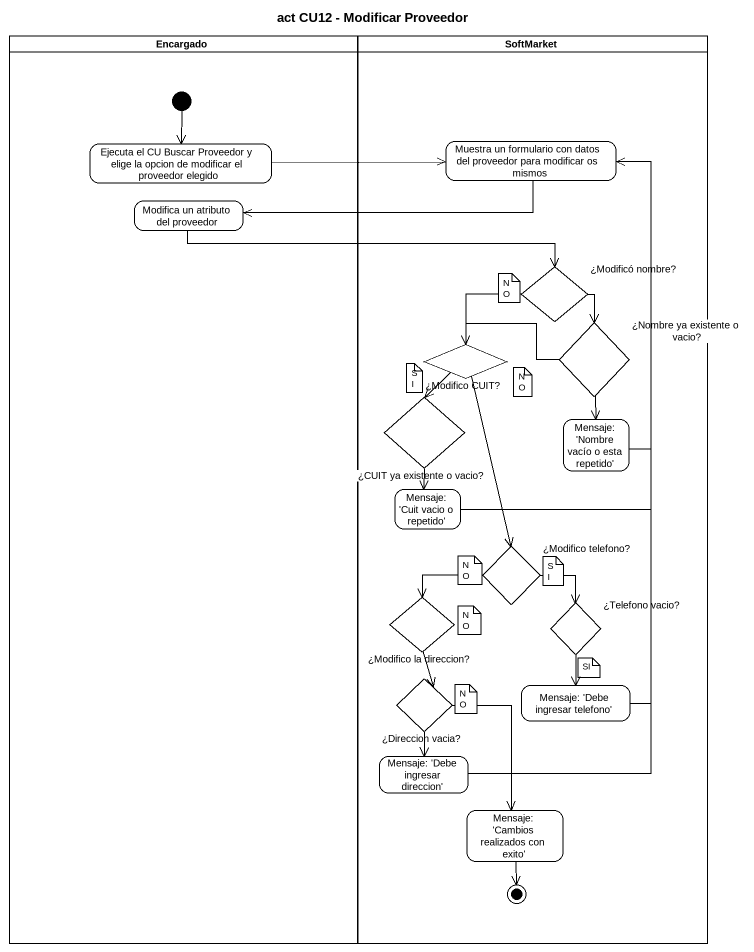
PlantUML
@startuml
title act CU12 - Modificar Proveedor
hide empty description
state Encargado <<partition>> {
  state "Ejecuta el CU Buscar Proveedor y elige la opcion de modificar el proveedor elegido" as Ejecuta_el_CU_Buscar
  state "Modifica un atributo del proveedor" as Modifica_un_atributo_del
  [*] --> Ejecuta_el_CU_Buscar
}
state SoftMarket <<partition>> {
  state "Muestra un formulario con datos del proveedor para modificar os mismos" as Muestra_un_formulario_con
  state "¿Modificó nombre?" as Modificó_nombre <<choice>>
  state "¿Modifico CUIT?" as Modifico_CUIT <<choice>>
  state "¿Nombre ya existente o vacio?" as Nombre_ya_existente_o_vacio <<choice>>
  state "¿CUIT ya existente o vacio?" as CUIT_ya_existente_o_vacio <<choice>>
  state "Mensaje: 'Nombre vacío o esta repetido'" as Mensaje_Nombre_vacío_o_esta
  state "Mensaje: 'Cuit vacio o repetido'" as Mensaje_Cuit_vacio_o
  state "¿Modifico telefono?" as Modifico_telefono <<choice>>
  state "¿Modifico la direccion?" as Modifico_la_direccion <<choice>>
  state "¿Telefono vacio?" as Telefono_vacio <<choice>>
  state "¿Direccion vacia?" as Direccion_vacia <<choice>>
  state "Mensaje: 'Debe ingresar telefono'" as Mensaje_Debe_ingresar
  state "Mensaje: 'Debe ingresar direccion'" as Mensaje_Debe_ingresar_2
  state "Mensaje: 'Cambios realizados con exito'" as Mensaje_Cambios_realizados
  Mensaje_Cambios_realizados --> [*]
}
Ejecuta_el_CU_Buscar -right-> Muestra_un_formulario_con
Muestra_un_formulario_con -left-> Modifica_un_atributo_del
Modifica_un_atributo_del -right-> Modificó_nombre
Modificó_nombre --> Modifico_CUIT
Modificó_nombre --> Nombre_ya_existente_o_vacio
Modifico_CUIT --> CUIT_ya_existente_o_vacio
Modifico_CUIT --> Modifico_telefono
Nombre_ya_existente_o_vacio -left-> Modifico_CUIT
Nombre_ya_existente_o_vacio --> Mensaje_Nombre_vacío_o_esta
CUIT_ya_existente_o_vacio --> Mensaje_Cuit_vacio_o
Mensaje_Nombre_vacío_o_esta -up-> Muestra_un_formulario_con
Mensaje_Cuit_vacio_o -up-> Muestra_un_formulario_con
Modifico_telefono -left-> Modifico_la_direccion
Modifico_telefono --> Telefono_vacio
Modifico_la_direccion --> Direccion_vacia
Telefono_vacio --> Mensaje_Debe_ingresar
Direccion_vacia --> Mensaje_Debe_ingresar_2
Direccion_vacia --> Mensaje_Cambios_realizados
Mensaje_Debe_ingresar -up-> Muestra_un_formulario_con
Mensaje_Debe_ingresar_2 -up-> Muestra_un_formulario_con
note as N1
  NO
end note
note as N2
  SI
end note
note as N3
  NO
end note
note as N4
  NO
end note
note as N5
  SI
end note
note as N6
  NO
end note
note as N7
  NO
end note
note as N8
  SI
end note
@enduml
